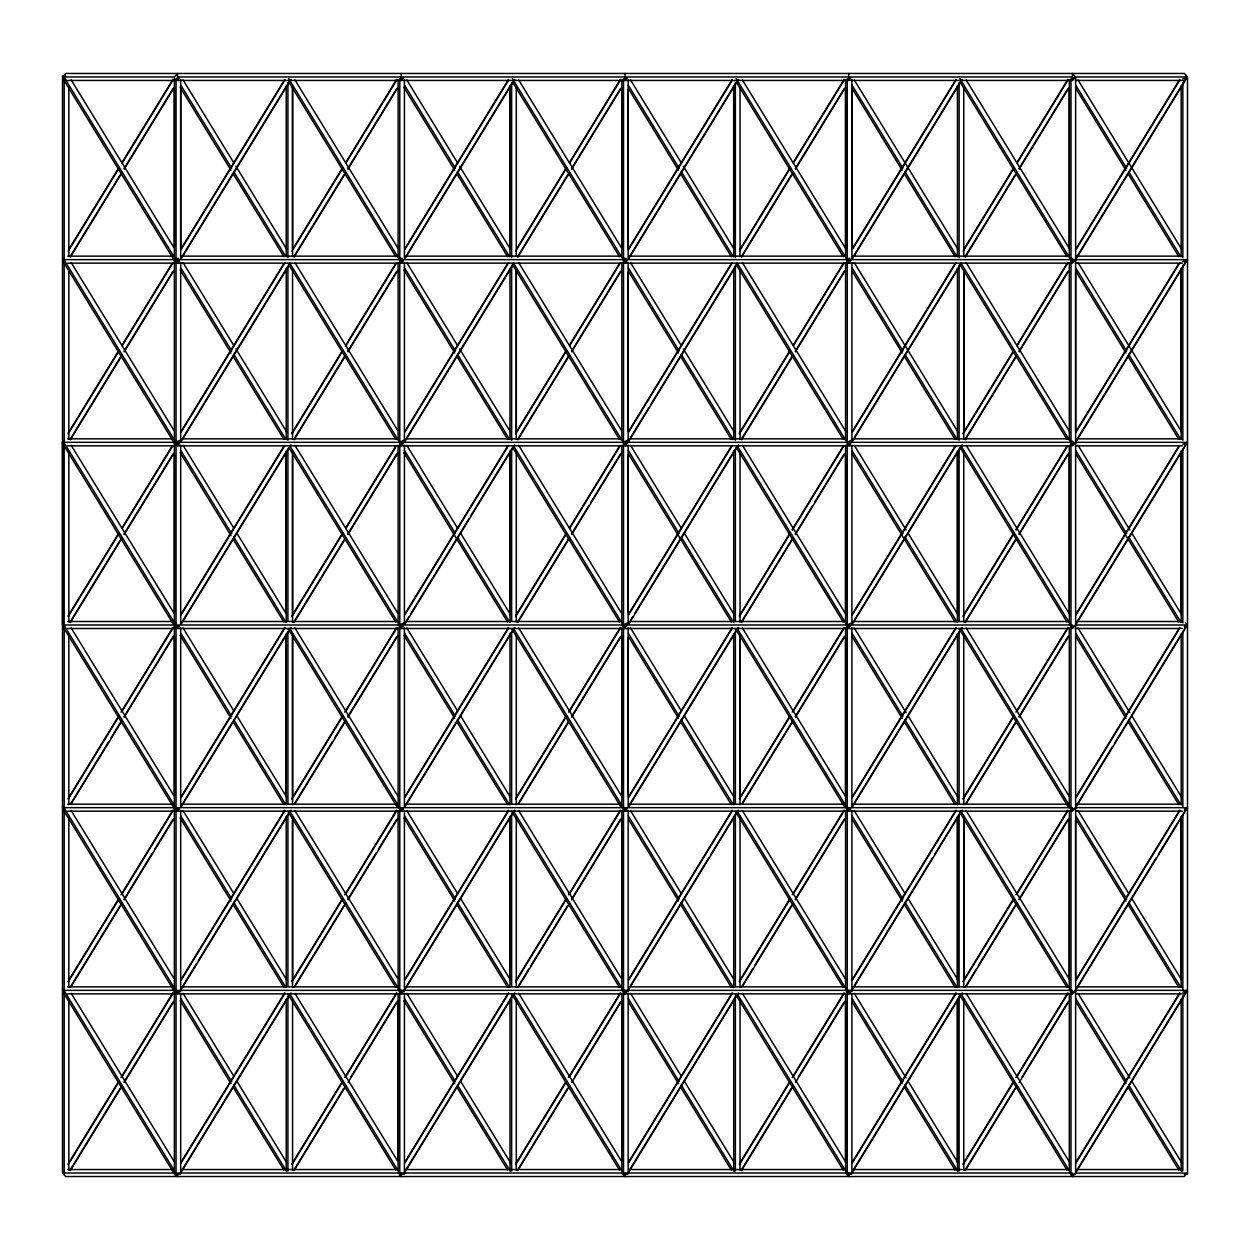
<?xml version="1.0" encoding="UTF-8"?>
<svg xmlns="http://www.w3.org/2000/svg" width="1250" height="1250" viewBox="0 0 1250 1250"><rect width="100%" height="100%" fill="white"/><g stroke="black" fill="none" stroke-linecap="round" stroke-linejoin="round"><path stroke-width="1.5" d="M62.5 624.141L64.172 626.828L62.5 624.141L62.5 441.453L64.172 444.141M62.5 76.109L62.5 1172.172L64.172 1174.859L64.172 78.781L62.5 76.109L65.609 75.453M174.375 795.156L174.375 637.75M174.375 612.484L174.375 455.062M174.375 256.844L174.375 78.047M180.688 258.562L180.688 79.766M286.234 795.156L286.234 635.797M286.234 612.484L286.234 453.125M292.562 979.562L292.562 820.203M292.562 796.875L292.562 637.516M292.562 614.203L292.562 454.844M292.562 248.844L292.562 87.547L292.562 256.609M398.109 1170.234L398.109 993.391M509.969 979.781L509.969 818.484M509.969 622.203L509.969 451.172M509.969 249.062L509.969 87.766M516.297 439.297L516.297 270.219L516.297 431.516M621.844 1160.516L621.844 1001.156M621.844 977.844L621.844 818.484M621.844 795.156L621.844 637.75M621.844 247.125L621.844 87.766M628.156 806.594L628.156 627.797M628.156 612.25L628.156 454.844M628.156 441.234L628.156 262.453M628.156 248.844L628.156 89.484M733.703 256.844L733.703 85.812M740.031 804.656L740.031 633.641M845.578 1160.516L845.578 1001.156M845.578 804.875L845.578 628.031M845.578 612.484L845.578 455.062M845.578 256.844L845.578 79.984M848.734 990.359L848.734 993.859L850.75 991.516M851.891 258.562L851.891 79.766M957.438 1162.453L957.438 1001.156M957.438 979.781L957.438 818.484M957.438 612.484L957.438 453.125M963.766 987.328L963.766 816.313M963.766 431.516L963.766 270.219L963.766 439.297M1069.312 987.547L1069.312 810.703M1069.312 612.484L1069.312 455.062M1069.312 256.844L1069.312 79.984M1075.625 991.219L1075.625 77.828L1070.984 78.781L1070.984 1174.859L1075.625 1173.891L1075.625 991.219L1070.984 992.188L1069.312 989.5M1075.625 431.516L1075.625 272.156M1181.172 987.547L1181.172 816.531M1181.172 622.203L1181.172 451.172M1181.172 429.797L1181.172 270.438M63.188 78.984L63.922 76.969L175.781 259.641L175.062 261.656L64.203 80.641M63.188 261.656L63.922 259.641L175.781 442.328L175.062 444.344L64.203 263.328M63.188 444.344L63.922 442.328L175.781 625L175.062 627.016L64.203 446M63.188 627.016L63.922 625L175.781 807.672L175.062 809.703L64.203 628.672M63.188 809.703L63.922 807.672L175.781 990.359L175.062 992.375L64.203 811.359M63.188 992.375L63.922 990.359L175.781 1173.031L175.062 1175.062L64.203 994.031M69.125 248.812L118.953 167.438M122.016 162.453L172.859 79.422M68.234 251.172L119.094 168.141M122.141 163.156L172.984 80.125M70.203 256.484L120.031 175.109M124.109 168.469L172.922 88.75M70.328 257.188L122.203 172.484M124.234 169.156L174.062 87.781M68.109 433.156L118.953 350.125M122.016 345.141L171.844 263.766M181 248.812L284.734 79.422M68.234 433.859L119.094 350.812M122.141 345.828L172.984 262.797M181.125 249.516L284.859 80.125M70.203 439.172L121.047 356.125M124.109 351.141L172.922 271.438M183.094 254.828L288.859 82.109M70.328 439.859L122.203 355.156M124.234 351.844L174.062 270.469M181.188 258.844L291.016 79.484M68.109 615.828L118.969 532.797M122.016 527.812L171.844 446.438M181 431.5L283.719 263.766M292.859 248.812L342.703 167.438M345.75 162.453L396.594 79.422M68.234 616.531L119.094 533.5M122.141 528.516L172.984 445.484M181.125 432.188L284.859 262.797M291.969 251.172L342.828 168.141M345.875 163.156L396.719 80.125M70.203 621.844L121.047 538.812M124.109 533.828L172.922 454.109M183.094 437.5L288.859 264.781M293.938 256.484L343.766 175.109M347.844 168.469L396.656 88.75M70.328 622.547L122.203 537.844M124.234 534.516L174.062 453.141M181.188 441.516L290 263.828M294.062 257.188L345.938 172.484M347.969 169.156L397.797 87.781M68.109 798.516L118.953 715.484M121 712.156L172.859 627.453M181 614.172L283.719 446.438M291.844 433.156L342.703 350.125M345.75 345.141L395.578 263.766M404.734 248.812L508.469 79.422M68.234 799.203L119.094 716.172M122.141 711.188L172.984 628.156M181.125 614.875L284.859 445.484M291.969 433.859L342.828 350.812M345.875 345.828L396.719 262.797M404.859 249.516L508.594 80.125M70.203 804.516L108.844 741.422M110.875 738.094L121.047 721.484M124.109 716.5L172.922 636.797M183.094 620.188L288.859 447.469M293.938 439.172L344.781 356.125M347.844 351.141L396.656 271.438M406.828 254.828L512.594 82.109M71.344 803.562L122.203 720.516M124.234 717.203L174.062 635.828M181.188 624.203L291.016 444.844M294.062 439.859L345.938 355.156M347.969 351.844L397.797 270.469M404.922 258.844L514.75 79.484M68.109 981.188L117.938 899.812M121 894.844L172.859 810.141M181 796.859L284.734 627.453M291.844 615.844L342.703 532.797M345.75 527.812L395.578 446.438M404.734 431.5L507.453 263.766M516.594 248.812L566.438 167.438M569.484 162.453L620.328 79.422M68.234 981.891L119.094 898.859M122.141 893.875L172.984 810.828M181.125 797.547L284.859 628.156M291.969 616.531L342.828 533.5M345.875 528.516L396.719 445.484M404.859 432.188L508.594 262.797M515.703 251.172L566.562 168.141M569.609 163.156L620.453 80.125M70.203 987.203L120.031 905.828M124.109 899.188L152.578 852.688M154.609 849.359L172.922 819.469M183.094 802.859L288.859 630.141M293.938 621.844L344.781 538.812M347.844 533.828L396.656 454.109M406.828 437.5L512.594 264.781M517.672 256.484L567.5 175.109M571.578 168.469L620.391 88.75M71.344 986.234L122.203 903.203M124.234 899.875L174.062 818.5M181.188 806.875L291.016 627.516M294.062 622.531L345.938 537.844M347.969 534.516L397.797 453.141M404.922 441.516L513.734 263.828M517.797 257.188L569.672 172.484M571.703 169.156L621.531 87.781M68.109 1163.875L117.938 1082.5M121 1077.516L172.859 992.812M181 979.531L284.734 810.141M291.844 798.516L342.703 715.484M344.734 712.156L396.594 627.453M404.734 614.172L507.453 446.438M515.578 433.156L566.438 350.125M569.484 345.141L619.312 263.766M628.469 248.812L732.203 79.422M68.234 1164.562L119.094 1081.531M122.141 1076.547L172.984 993.516M181.125 980.234L284.859 810.828M291.969 799.203L342.828 716.172M345.875 711.188L396.719 628.156M404.859 614.875L508.594 445.484M515.703 433.859L566.562 350.812M569.609 345.828L620.453 262.797M628.594 249.516L732.328 80.125M70.203 1169.875L120.031 1088.5M124.109 1081.859L172.922 1002.141M183.094 985.547L196.312 963.953M198.344 960.625L288.859 812.828M293.938 804.516L332.578 741.422M334.625 738.094L344.781 721.484M347.844 716.5L396.656 636.797M406.828 620.188L408.859 616.859M410.891 613.547L468.859 518.875M470.891 515.562L512.594 447.469M517.672 439.172L568.516 356.125M571.578 351.141L620.391 271.438M629.547 256.484L736.328 82.109M70.328 1170.578L122.203 1085.875M124.234 1082.562L174.062 1001.188M180.172 991.219L291.016 810.203M295.078 803.562L345.938 720.516M347.969 717.203L397.797 635.828M404.922 624.203L514.75 444.844M517.797 439.859L569.672 355.156M571.703 351.844L621.531 270.469M628.656 258.844L738.484 79.484M181 1162.219L284.734 992.812M291.844 981.188L341.672 899.812M344.734 894.844L396.594 810.141M404.734 796.859L508.469 627.453M515.578 615.828L566.438 532.797M569.484 527.812L619.312 446.438M628.469 431.5L731.188 263.766M740.328 248.812L790.172 167.438M793.219 162.453L844.063 79.422M181.125 1162.906L284.859 993.516M291.969 981.891L342.828 898.859M345.875 893.875L396.719 810.828M404.859 797.547L508.594 628.156M515.703 616.531L566.562 533.5M569.609 528.516L620.453 445.484M628.594 432.188L732.328 262.797M739.438 251.172L790.297 168.141M793.344 163.156L844.188 80.125M182.078 1169.875L288.859 995.5M293.938 987.203L343.766 905.828M347.844 899.188L376.312 852.688M378.344 849.359L396.656 819.469M406.828 802.859L512.594 630.141M517.672 621.844L568.516 538.812M571.578 533.828L588.859 505.594M590.891 502.266L620.391 454.109M630.562 437.5L648.859 407.609M650.891 404.297L736.328 264.781M741.406 256.484L791.234 175.109M795.312 168.469L844.125 88.75M180.172 1173.891L291.016 992.875M295.078 986.234L345.938 903.203M347.969 899.875L397.797 818.5M404.922 806.875L514.75 627.516M517.797 622.531L569.672 537.844M571.703 534.516L621.531 453.141M628.656 441.516L737.469 263.828M741.531 257.188L793.406 172.484M795.438 169.156L845.266 87.781M291.844 1163.875L341.672 1082.5M344.734 1077.516L396.594 992.812M404.734 979.531L508.469 810.141M515.578 798.516L566.438 715.484M568.469 712.156L620.328 627.453M628.469 614.172L731.188 446.438M739.312 433.156L790.172 350.125M793.219 345.141L843.047 263.766M852.203 248.812L955.937 79.422M291.969 1164.562L342.828 1081.531M345.875 1076.547L396.719 993.516M404.859 980.234L508.594 810.828M515.703 799.203L566.562 716.172M569.609 711.188L620.453 628.156M628.594 614.875L732.328 445.484M739.438 433.859L790.297 350.812M793.344 345.828L844.188 262.797M852.328 249.516L956.062 80.125M293.938 1169.875L343.766 1088.5M350.891 1076.875L396.656 1002.141M406.828 985.547L512.594 812.828M517.672 804.516L568.516 721.484M571.578 716.5L620.391 636.797M630.562 620.188L632.594 616.859M634.625 613.547L736.328 447.469M741.406 439.172L792.25 356.125M795.312 351.141L844.125 271.438M853.281 256.484L960.063 82.109M294.062 1170.578L345.938 1085.875M347.969 1082.562L397.797 1001.188M403.906 991.219L514.75 810.203M518.812 803.562L569.672 720.516M571.703 717.203L621.531 635.828M628.656 624.203L738.484 444.844M741.531 439.859L793.406 355.156M795.438 351.844L845.266 270.469M852.391 258.844L962.219 79.484M404.734 1162.219L508.469 992.812M515.578 981.188L565.422 899.812M568.469 894.844L620.328 810.141M628.469 796.859L732.203 627.453M739.312 615.828L790.172 532.797M792.203 529.484L843.047 446.438M852.203 431.5L954.922 263.766M964.062 248.812L1013.906 167.438M1016.953 162.453L1067.797 79.422M404.859 1162.906L508.594 993.516M515.703 981.891L566.562 898.859M569.609 893.875L620.453 810.828M628.594 797.547L732.328 628.156M739.438 616.531L790.297 533.5M792.328 530.172L844.188 445.484M852.328 432.188L956.062 262.797M963.188 251.172L1014.031 168.141M1017.078 163.156L1067.922 80.125M405.813 1169.875L512.594 995.5M517.672 987.203L528.859 968.938M530.891 965.609L567.5 905.828M571.578 899.188L620.391 819.469M630.562 802.859L736.328 630.141M741.406 621.844L792.25 538.812M795.312 533.828L812.594 505.594M814.625 502.266L844.125 454.109M854.297 437.5L960.063 264.781M965.141 256.484L1014.984 175.109M1019.047 168.469L1067.859 88.75M403.906 1173.891L514.75 992.875M518.812 986.234L569.672 903.203M571.703 899.875L621.531 818.5M628.656 806.875L738.484 627.516M741.531 622.531L793.406 537.844M795.438 534.516L845.266 453.141M852.391 441.516L961.203 263.828M965.266 257.188L1017.141 172.484M1019.172 169.156L1069 87.781M515.578 1163.875L565.422 1082.5M568.469 1077.516L620.328 992.812M628.469 979.531L732.203 810.141M739.312 798.516L790.172 715.484M792.203 712.156L844.063 627.453M852.203 614.172L954.922 446.438M963.047 433.156L1013.906 350.125M1016.953 345.141L1066.781 263.766M1075.938 248.812L1179.672 79.422M515.703 1164.562L566.562 1081.531M569.609 1076.547L620.453 993.516M628.594 980.234L732.328 810.828M739.438 799.203L790.297 716.172M793.344 711.188L844.188 628.156M852.328 614.875L956.062 445.484M963.188 433.859L1014.031 350.812M1017.078 345.828L1067.922 262.797M1076.062 249.516L1179.797 80.125M517.672 1169.875L567.5 1088.5M574.625 1076.875L620.391 1002.141M630.562 985.547L708.859 857.672M710.906 854.344L736.328 812.828M741.406 804.516L792.25 721.484M795.312 716.5L844.125 636.797M854.297 620.188L960.063 447.469M965.141 439.172L1016 356.125M1019.047 351.141L1067.859 271.438M1076 258.141L1183.797 82.109M517.797 1170.578L569.672 1085.875M571.703 1082.562L621.531 1001.188M627.641 991.219L738.484 810.203M742.547 803.562L793.406 720.516M795.438 717.203L845.266 635.828M852.391 624.203L962.219 444.844M965.266 439.859L1017.141 355.156M1019.172 351.844L1069 270.469M1186.969 77.828L1075.109 260.5L1070.984 257.812M628.469 1162.219L732.203 992.812M739.312 981.188L789.156 899.812M792.203 894.844L844.063 810.141M852.203 796.859L955.937 627.453M963.047 615.828L1013.906 532.797M1015.938 529.484L1066.781 446.438M1075.938 431.5L1178.656 263.766M628.594 1162.906L732.328 993.516M739.438 981.891L790.297 898.859M793.344 893.875L844.188 810.828M852.328 797.547L956.062 628.156M963.188 616.531L1014.031 533.5M1016.062 530.172L1067.922 445.484M1076.062 432.188L1179.797 262.797M629.547 1169.875L736.328 995.5M741.406 987.203L752.594 968.938M754.625 965.609L791.234 905.828M795.312 899.188L844.125 819.469M854.297 802.859L960.063 630.141M965.141 621.844L1016 538.812M1019.047 533.828L1067.859 454.109M1076 440.828L1183.797 264.781M627.641 1173.891L738.484 992.875M742.547 986.234L793.406 903.203M795.438 899.875L845.266 818.5M852.391 806.875L962.219 627.516M965.266 622.531L1017.141 537.844M1019.172 534.516L1069 453.141M1186.969 260.5L1075.109 443.188L1070.984 440.5M739.312 1163.875L789.156 1082.5M792.203 1077.516L844.063 992.812M852.203 979.531L955.937 810.141M963.047 798.516L1013.906 715.484M1015.938 712.156L1067.797 627.453M1075.938 614.172L1178.656 446.438M739.438 1164.562L790.297 1081.531M793.344 1076.547L844.188 993.516M852.328 980.234L956.062 810.828M963.172 799.203L1014.031 716.172M1017.078 711.188L1067.922 628.156M1076.062 614.875L1179.797 445.484M741.406 1169.875L791.234 1088.5M798.359 1076.875L844.125 1002.141M854.297 985.547L932.594 857.672M934.641 854.344L960.063 812.828M965.141 804.516L1016 721.484M1019.047 716.5L1067.859 636.797M1076 623.5L1183.797 447.469M741.531 1170.578L793.406 1085.875M795.438 1082.562L845.266 1001.188M851.375 991.219L962.219 810.203M966.281 803.562L1017.141 720.516M1019.172 717.203L1069 635.828M1075.109 625.859L1186.969 443.188M852.203 1162.219L955.937 992.812M963.047 981.188L1012.891 899.812M1015.938 894.844L1067.797 810.141M1075.938 796.859L1179.672 627.453M852.328 1162.906L956.062 993.516M963.172 981.891L1014.031 898.859M1017.078 893.875L1067.922 810.828M1076.062 797.547L1179.797 628.156M853.281 1169.875L960.063 995.5M965.141 987.203L976.328 968.938M978.359 965.609L1014.969 905.828M1019.047 899.188L1067.859 819.469M1077.016 804.516L1112.609 746.391M1114.641 743.078L1183.797 630.141M851.375 1173.891L962.219 992.875M966.281 986.234L1017.141 903.203M1019.172 899.875L1069 818.5M1075.109 808.547L1186.969 625.859M963.047 1163.875L1012.891 1082.5M1015.938 1077.516L1067.797 992.812M1075.938 979.531L1179.672 810.141M963.172 1164.562L1014.031 1081.531M1017.078 1076.547L1067.922 993.516M1076.062 980.234L1179.797 810.828M965.141 1169.875L1014.969 1088.5M1022.094 1076.875L1067.859 1002.141M1077.016 987.203L1156.328 857.672M1158.375 854.344L1183.797 812.828M965.266 1170.578L1017.141 1085.875M1019.172 1082.562L1069 1001.188M1075.109 991.219L1186.969 808.547M1075.938 1162.219L1179.672 992.812M1076.062 1162.906L1179.797 993.516M1076 1171.547L1183.797 995.5M1075.109 1173.891L1186.969 991.219M64.656 79.297L62.641 76.969L65.656 73.469L1184.344 73.469L1187.359 76.969L1184.344 80.453L1075.391 80.453M1187.359 76.969L1075.5 76.969L1072.469 80.453L177.531 80.453L179.547 78.125M399.312 263.141L177.531 263.141L179.547 260.812M403.281 78.125L401.266 80.453L401.266 73.469M623.047 445.812L177.531 445.812L179.547 443.484M623.047 263.141L401.266 263.141L403.281 260.812M627.016 78.125L625 80.453L625 73.469M846.797 628.5L177.531 628.5L179.547 626.172M403.281 443.484L401.266 445.812L401.266 442.328M846.797 263.141L625 263.141L627.016 260.812M179.547 808.844L177.531 811.172L174.5 807.672L62.641 807.672L65.656 811.172M850.75 78.125L848.734 80.453L848.734 73.469M403.281 626.172L401.266 628.5L401.266 625M846.797 445.812L625 445.812L627.016 443.484M1075.391 993.859L1184.344 993.859L1187.359 990.359L1075.5 990.359L1072.469 993.859L177.531 993.859L179.547 991.516M1070.531 263.141L848.734 263.141L850.75 260.812M403.281 808.844L401.266 811.172L401.266 807.672M1070.531 445.812L848.734 445.812L850.75 443.484M403.281 991.516L401.266 993.859L401.266 990.359M627.016 808.844L625 811.172L625 807.672M1184.344 263.141L1187.359 259.641L1075.5 259.641L1072.469 263.141L1072.469 259.641L177.531 259.641L177.531 263.141M627.016 991.516L625 993.859L625 990.359M850.75 808.844L848.734 811.172L848.734 807.672M1184.344 445.812L1187.359 442.328L1075.5 442.328L1072.469 445.812L1072.469 442.328L177.531 442.328L177.531 445.812M1184.344 628.5L1187.359 625L1185.344 622.672M1184.344 811.172L1187.359 807.672L1075.5 807.672L1072.469 811.172L1072.469 807.672L177.531 807.672L177.531 811.172L1070.531 811.172M63.031 258.781L64.172 257.812M174.891 258.781L176.047 257.812L178.797 259.609M63.031 441.453L64.172 440.5M174.891 441.453L176.047 440.5M174.891 624.141L176.047 623.172M175.781 259.641L178.594 258.297M402.328 258.297L399.516 259.641L288.672 78.625M175.781 442.328L180 440.297M626.062 258.297L623.25 259.641L512.406 78.625M403.734 440.297L399.516 442.328L289.688 262.969M849.797 258.297L846.984 259.641L736.141 78.625M627.469 440.297L623.25 442.328L513.422 262.969M403.734 622.984L399.516 625L289.688 445.641M627.469 622.984L623.25 625L513.422 445.641M851.203 622.984L846.984 625L737.156 445.641M851.203 440.297L846.984 442.328L737.156 262.969M179.141 78.141L176.047 78.781L176.047 1174.859L179.141 1174.219M402.875 78.141L399.781 78.781L399.781 1174.859L402.875 1174.219M626.609 78.141L623.516 78.781L623.516 1174.859L626.609 1174.219M850.344 78.141L847.25 78.781L847.25 1174.859L850.344 1174.219M179.141 260.828L176.031 261.469L174.375 258.781M1182.844 78.781L1187.5 77.828L1187.5 1173.891L1184.391 1174.547M399.781 261.469L402.875 260.828M623.516 261.469L626.609 260.828M847.25 261.469L850.344 260.828M179.141 443.5L176.047 444.141L174.375 441.453M1070.984 261.469L1075.625 260.5M1182.844 261.469L1187.5 260.5M399.781 444.141L402.875 443.5M623.516 444.141L626.609 443.5M847.25 444.141L850.344 443.5M179.141 626.188L176.047 626.828L174.375 624.141L174.375 443.406M1070.984 444.141L1075.625 443.188M1182.844 444.141L1187.5 443.188M402.875 626.188L399.781 626.828L398.109 624.141M626.609 626.188L623.516 626.828L621.844 624.141M850.344 626.188L847.25 626.828L845.578 624.141M179.141 808.859L176.047 809.5L174.375 806.812L174.375 626.078M1075.625 625.859L1070.984 626.828L1069.312 624.141M1184.391 626.5L1187.5 625.859M402.875 808.859L399.781 809.5L398.109 806.812M626.609 808.859L623.516 809.5L621.844 806.812M850.344 808.859L847.25 809.5L845.578 806.812M179.141 991.547L176.047 992.188L174.375 989.5L174.375 808.766M1075.625 808.547L1070.984 809.5L1069.312 806.812M1184.391 809.188L1187.5 808.547M402.875 991.547L399.781 992.188L398.109 989.5M626.609 991.547L623.516 992.188L621.844 989.5M850.344 991.547L847.25 992.188L845.578 989.5M1182.844 992.188L1187.5 991.219M62.641 76.969L174.5 76.969L177.531 73.469L177.531 80.453M177.531 76.969L1072.469 76.969M65.656 80.453L175.609 80.453M67.594 256.141L173.672 256.141M181.422 256.141L397.375 256.141M405.156 256.141L621.109 256.141M628.859 256.141L844.844 256.141M852.594 256.141L1068.578 256.141M1076.328 256.141L1182.406 256.141M62.641 259.641L174.5 259.641M67.594 263.141L174.609 263.141M1075.391 263.141L1182.406 263.141M67.594 438.828L173.672 438.828M181.422 438.828L397.375 438.828M405.156 438.828L621.109 438.828M628.891 438.828L844.844 438.828M852.625 438.828L1068.578 438.828M1076.328 438.828L1182.406 438.828M174.5 442.328L62.641 442.328L64.656 444.656M67.594 445.812L174.609 445.812M1075.391 445.812L1182.406 445.812M67.594 621.5L173.672 621.5M181.422 621.5L397.375 621.5M405.156 621.5L621.109 621.5M628.891 621.5L844.844 621.5M852.625 621.5L1068.578 621.5M1076.328 621.5L1182.406 621.5M174.5 625L62.641 625L64.656 627.328M1187.359 625L1075.5 625L1072.469 628.5L1072.469 625L177.531 625L177.531 628.5M67.594 628.5L174.609 628.5M845.703 625L848.734 628.5L1070.531 628.5M1075.391 628.5L1182.406 628.5M67.594 804.187L172.672 804.187M181.422 804.187L397.375 804.187M405.156 804.187L621.109 804.187M628.891 804.187L844.844 804.187M852.625 804.187L1068.578 804.187M1076.328 804.187L1182.406 804.187M67.594 811.172L174.609 811.172M1075.391 811.172L1182.406 811.172M67.594 986.859L172.672 986.859M181.422 986.859L397.375 986.859M405.156 986.859L621.109 986.859M628.891 986.859L844.844 986.859M852.625 986.859L1068.578 986.859M1076.328 986.859L1182.406 986.859M62.641 990.359L174.5 990.359M67.594 993.859L174.609 993.859M67.594 1169.547L173.672 1169.547M181.391 1169.547L397.375 1169.547M405.125 1169.547L621.109 1169.547M628.859 1169.547L844.844 1169.547M852.594 1169.547L1068.578 1169.547M1076.328 1169.547L1182.406 1169.547M847.25 257.812L850 259.609M623.516 257.812L626.266 259.609M399.781 257.812L402.531 259.609M1075.5 76.969L1072.469 73.469L1072.469 80.453M621.969 625L625 628.5L625 625M1185.828 75.141L1187.5 77.828M1069.312 1172.172L1070.984 1174.859M845.578 1172.172L847.25 1174.859M62.5 258.781L64.172 261.469M621.844 1172.172L623.516 1174.859M398.109 1172.172L399.781 1174.859M62.5 806.812L64.172 809.5M62.5 989.5L64.172 992.188M174.375 1172.172L176.047 1174.859M1078 79.922L1181.719 249.312M1075.812 85.266L1126.656 168.297M1128.688 171.625L1180.562 256.328M1076.094 88.938L1125.938 170.328M1127.969 173.641L1178.812 256.672M966.125 79.922L1069.859 249.328M1078 262.609L1181.719 432M959.875 78.625L1070.719 259.641M1075.812 267.953L1126.656 350.984M1128.688 354.297L1180.562 439M960.172 82.297L1066.953 256.672M1076.094 271.625L1125.938 353M1127.969 356.328L1178.812 439.359M854.25 79.922L957.984 249.312M966.125 262.609L1069.859 432M1078 445.281L1129.859 529.984M1131.891 533.297L1181.719 614.672M852.078 85.266L902.922 168.297M904.953 171.625L956.828 256.328M960.891 262.969L1070.719 442.328M1075.812 450.625L1126.656 533.656M1128.688 536.984L1180.562 621.672M852.359 88.938L902.203 170.328M904.234 173.641L955.078 256.672M960.172 264.984L1066.953 439.359M1076.094 454.297L1178.812 622.031M742.391 79.922L846.125 249.328M854.25 262.609L957.984 432M966.125 445.281L1069.859 614.672M1078 627.969L1129.859 712.656M1131.891 715.984L1181.719 797.359M852.078 267.953L902.922 350.984M904.953 354.297L956.828 439M960.891 445.641L1070.719 625M1075.812 633.297L1126.656 716.344M1128.688 719.656L1180.562 804.359M736.422 82.297L843.219 256.672M852.359 271.625L902.203 353M904.234 356.328L955.078 439.359M960.172 447.656L1066.953 622.031M1076.094 636.984L1125.938 718.359M1127.969 721.672L1178.812 804.719M630.516 79.922L681.375 162.969M683.406 166.281L734.25 249.328M742.391 262.609L846.125 432M854.25 445.281L906.125 529.984M908.156 533.297L957.984 614.672M966.125 627.969L1069.859 797.359M1078 810.641L1128.844 893.672M1131.891 898.656L1181.719 980.031M628.344 85.266L679.188 168.297M681.219 171.625L733.078 256.328M852.078 450.625L902.922 533.656M904.953 536.984L956.828 621.672M960.891 628.328L1070.719 807.672M1075.812 815.984L1126.656 899.016M1128.688 902.344L1180.562 987.031M628.625 88.953L678.469 170.328M680.5 173.641L731.344 256.672M736.422 264.984L843.219 439.359M852.359 454.297L955.078 622.031M959.141 628.672L1067.969 806.375M1076.094 819.656L1125.938 901.031M1127.969 904.359L1178.812 987.391M518.656 79.922L621.375 247.656M630.516 262.609L681.375 345.641M683.406 348.969L734.25 432M742.391 445.281L846.125 614.672M854.25 627.969L906.125 712.656M908.156 715.984L957.984 797.359M966.125 810.641L1069.859 980.031M1078 993.328L1129.859 1078.016M1131.891 1081.344L1181.719 1162.719M628.344 267.953L679.188 350.984M681.219 354.297L733.078 439M852.078 633.297L902.922 716.344M904.953 719.656L956.828 804.359M960.891 811L1070.719 990.359M1075.812 998.656L1126.656 1081.703M1128.688 1085.016L1181.578 1171.375M512.688 82.297L619.484 256.672M628.625 271.625L678.469 353M680.5 356.328L731.344 439.359M736.422 447.656L843.219 622.031M852.359 636.984L902.203 718.359M904.234 721.672L955.078 804.719M959.141 811.359L1066.953 987.391M1076.094 1002.344L1125.938 1083.719M1127.969 1087.031L1178.812 1170.078M406.781 79.922L457.641 162.969M459.672 166.281L510.516 249.328M518.656 262.609L621.375 430.344M630.516 445.281L681.375 528.328M684.422 533.297L734.25 614.672M742.391 627.969L846.125 797.359M854.25 810.641L905.109 893.672M908.156 898.656L957.984 980.031M966.125 993.328L1069.859 1162.719M404.609 85.266L455.453 168.297M457.484 171.625L509.344 256.328M628.344 450.625L679.188 533.656M681.219 536.984L733.078 621.672M737.156 628.328L846.984 807.672M852.078 815.984L902.922 899.016M904.953 902.344L956.828 987.031M960.891 993.672L1070.719 1173.031M403.875 87.281L454.734 170.328M456.766 173.641L507.609 256.672M512.688 264.984L619.484 439.359M628.625 454.297L731.344 622.031M735.406 628.672L844.234 806.375M852.359 819.656L902.203 901.031M904.234 904.359L955.078 987.391M959.141 994.031L1066.953 1170.078M294.922 79.922L397.641 247.656M406.781 262.609L457.641 345.641M459.672 348.969L510.516 432M518.656 445.281L621.375 613.016M630.516 627.969L681.375 711M684.422 715.984L734.25 797.359M742.391 810.641L846.125 980.031M854.25 993.328L906.125 1078.016M908.156 1081.344L957.984 1162.719M404.609 267.953L455.453 350.984M457.484 354.297L509.344 439M628.344 633.297L679.188 716.344M681.219 719.656L733.094 804.359M737.156 811L846.984 990.359M852.078 998.656L902.922 1081.703M904.953 1085.016L957.844 1171.375M288.953 82.297L395.75 256.672M403.875 269.969L454.734 353M456.766 356.328L507.609 439.359M512.688 447.656L619.484 622.031M628.625 636.984L678.469 718.359M680.5 721.672L731.344 804.719M735.406 811.359L843.219 987.391M852.359 1002.344L902.203 1083.719M904.234 1087.031L955.078 1170.078M183.047 79.922L233.906 162.969M235.938 166.281L286.781 249.312M294.922 262.609L397.641 430.344M406.781 445.281L457.641 528.328M460.687 533.297L510.516 614.672M518.656 627.969L621.375 795.703M630.516 810.641L681.375 893.672M684.422 898.656L734.25 980.031M742.391 993.328L846.125 1162.719M180.859 85.266L231.719 168.297M233.75 171.625L285.609 256.328M404.609 450.625L455.453 533.656M457.484 536.984L509.344 621.672M513.422 628.328L623.25 807.672M628.344 815.984L679.188 899.016M681.219 902.344L733.078 987.031M737.156 993.672L846.984 1173.031M180.141 87.281L230.984 170.328M233.031 173.641L283.875 256.672M288.953 264.984L395.75 439.359M403.875 452.641L507.609 622.031M511.672 628.672L620.5 806.375M628.625 819.656L678.469 901.031M680.5 904.359L731.344 987.391M735.406 994.031L843.219 1170.078M71.188 79.922L173.906 247.656M183.047 262.609L233.906 345.641M235.938 348.969L286.781 432M294.922 445.281L397.641 613.016M406.781 627.969L457.641 711M460.687 715.984L510.516 797.359M518.656 810.641L621.375 978.375M630.516 993.328L681.375 1076.359M684.422 1081.344L734.25 1162.719M180.859 267.953L231.719 350.984M233.75 354.297L285.609 439M404.609 633.297L455.453 716.344M457.484 719.656L509.344 804.359M513.422 811L623.25 990.359M628.344 998.656L679.188 1081.703M681.219 1085.016L734.109 1171.375M180.141 269.969L230.984 353M233.031 356.328L283.875 439.359M288.953 447.656L395.75 622.031M403.875 635.328L454.734 718.359M456.766 721.672L507.609 804.719M511.672 811.359L619.484 987.391M628.625 1002.344L678.469 1083.719M680.5 1087.031L731.344 1170.078M71.188 262.609L173.906 430.344M183.047 445.281L233.906 528.328M236.953 533.297L286.781 614.672M294.922 627.969L397.641 795.703M406.781 810.641L457.641 893.672M460.687 898.656L510.516 980.031M518.656 993.328L621.375 1161.047M180.875 450.625L231.719 533.656M233.75 536.984L285.609 621.672M289.688 628.328L399.516 807.672M404.609 815.984L455.453 899.016M457.484 902.344L509.344 987.031M513.422 993.672L623.25 1173.031M180.141 452.641L230.984 535.672M233.031 539L283.875 622.031M287.938 628.672L396.766 806.375M403.875 818L454.734 901.031M456.766 904.359L507.609 987.391M511.672 994.031L619.484 1170.078M71.188 445.281L173.906 613.016M183.047 627.969L233.906 711M236.953 715.984L286.781 797.359M294.922 810.641L397.641 978.375M406.781 993.328L457.641 1076.359M460.687 1081.344L510.516 1162.719M180.859 633.297L231.719 716.344M233.75 719.656L285.609 804.359M289.688 811L399.516 990.359M404.609 998.656L455.453 1081.703M457.484 1085.016L510.375 1171.375M180.141 635.328L230.984 718.359M233.031 721.672L283.875 804.719M287.938 811.359L395.75 987.391M403.875 1000.672L454.734 1083.719M456.766 1087.031L507.609 1170.078M71.188 627.969L173.906 795.703M183.047 810.641L233.906 893.672M236.953 898.656L286.781 980.031M294.922 993.328L397.641 1161.047M180.859 815.984L231.719 899.016M233.75 902.344L285.609 987.031M289.688 993.672L399.516 1173.031M180.141 818L230.984 901.031M233.031 904.359L283.875 987.391M287.938 994.031L395.75 1170.078M71.188 810.641L173.906 978.375M183.047 993.328L233.906 1076.359M236.953 1081.344L286.781 1162.719M180.859 998.656L231.719 1081.703M233.75 1085.016L286.625 1171.375M180.141 1000.688L230.984 1083.719M233.031 1087.031L283.875 1170.078M71.188 993.328L173.906 1161.047M1182.844 82.672L1182.844 257.578M1182.844 265.359L1182.844 440.266M1182.844 449.969L1182.844 622.938M1182.844 632.656L1182.844 807.562M1182.844 815.328L1182.844 990.234M1182.844 996.062L1182.844 1170.969M1181.172 85.812L1181.172 256.844M1181.172 268.5L1181.172 439.516M1181.172 453.125L1181.172 612.484M1181.172 633.859L1181.172 804.875M1181.172 818.484L1181.172 979.781M1181.172 999.219L1181.172 1170.234M1075.625 820.203L1075.625 977.609M1072.469 993.859L1072.469 990.359L177.531 990.359L177.531 993.859M1069.312 87.766L1069.312 247.125M1069.312 262.672L1069.312 439.516M1069.312 445.344L1069.312 622.203M1069.312 628.031L1069.312 804.875M1069.312 818.484L1069.312 977.844M1069.312 993.391L1069.312 1170.234M963.766 87.547L963.766 256.609M963.766 450.953L963.766 621.969M963.766 633.641L963.766 804.656M963.766 820.203L963.766 979.562M963.766 998.984L963.766 1170.016M959.109 82.672L959.109 257.578M959.109 265.359L959.109 440.266M959.109 449.969L959.109 621M959.109 632.656L959.109 803.672M959.109 815.328L959.109 986.359M959.109 996.062L959.109 1170.969M957.438 85.812L957.438 256.844M957.438 268.5L957.438 439.516M957.438 451.172L957.438 622.203M957.438 633.859L957.438 804.875M957.438 816.531L957.438 987.547M957.438 999.219L957.438 1170.234M851.891 89.484L851.891 248.844M851.891 262.453L851.891 441.234M851.891 445.125L851.891 623.922M851.891 627.797L851.891 806.594M851.891 810.484L851.891 991.219M851.891 993.156L851.891 1173.891M848.734 259.641L848.734 263.141M848.734 442.328L848.734 445.812M848.734 625L848.734 628.5M848.734 1173.031L848.734 1176.531M845.578 87.766L845.578 247.125M845.578 262.672L845.578 439.516M845.578 445.344L845.578 622.203M845.578 637.75L845.578 795.156M845.578 810.703L845.578 987.547M845.578 993.391L845.578 1170.234M740.031 87.547L740.031 256.609M740.031 270.219L740.031 439.297M740.031 450.953L740.031 621.969M740.031 637.516L740.031 796.875M740.031 816.313L740.031 987.328M740.031 998.984L740.031 1170.016M735.375 82.672L735.375 257.578M735.375 265.359L735.375 440.266M735.375 449.969L735.375 621M735.375 632.656L735.375 803.672M735.375 815.328L735.375 986.359M735.375 996.062L735.375 1170.969M733.703 87.766L733.703 249.062M733.703 268.5L733.703 439.516M733.703 451.172L733.703 622.203M733.703 633.859L733.703 804.875M733.703 816.531L733.703 987.547M733.703 999.219L733.703 1170.234M628.156 79.766L628.156 258.562M628.156 272.156L628.156 431.516M628.156 445.125L628.156 623.922M628.156 637.516L628.156 794.938M628.156 810.484L628.156 991.219M628.156 993.156L628.156 1173.891M625 259.641L625 263.141M625 442.328L625 445.812M625 1173.031L625 1176.531M621.844 79.984L621.844 256.844M621.844 262.672L621.844 439.516M621.844 445.344L621.844 622.203M621.844 628.031L621.844 804.875M621.844 810.703L621.844 987.547M621.844 993.391L621.844 1170.234M516.297 87.547L516.297 256.609M516.297 450.953L516.297 621.969M516.297 633.641L516.297 804.656M516.297 816.313L516.297 987.328M516.297 998.984L516.297 1170.016M511.641 82.672L511.641 257.578M511.641 265.359L511.641 440.266M511.641 449.969L511.641 621M511.641 632.656L511.641 803.672M511.641 815.328L511.641 986.359M511.641 996.062L511.641 1170.969M509.969 85.812L509.969 256.844M509.969 268.5L509.969 439.516M509.969 453.125L509.969 612.484M509.969 633.859L509.969 804.875M509.969 816.531L509.969 987.547M509.969 999.219L509.969 1170.234M404.422 79.766L404.422 258.562M404.422 262.453L404.422 441.234M404.422 445.125L404.422 623.922M404.422 627.797L404.422 806.594M404.422 810.484L404.422 991.219M404.422 993.156L404.422 1173.891M401.266 259.641L401.266 263.141M401.266 1173.031L401.266 1176.531M398.109 79.984L398.109 256.844M398.109 262.672L398.109 439.516M398.109 445.344L398.109 622.203M398.109 628.031L398.109 804.875M398.109 810.703L398.109 987.547M398.109 1001.156L398.109 1160.516M292.562 270.219L292.562 439.297M292.562 450.953L292.562 621.969M292.562 633.641L292.562 804.656M292.562 816.313L292.562 987.328M292.562 998.984L292.562 1170.016M287.906 82.672L287.906 257.578M287.906 267.297L287.906 440.266M287.906 449.969L287.906 621M287.906 632.656L287.906 803.672M287.906 815.328L287.906 986.359M287.906 996.062L287.906 1170.969M286.234 85.812L286.234 256.844M286.234 268.5L286.234 439.516M286.234 451.172L286.234 622.203M286.234 633.859L286.234 804.875M286.234 816.531L286.234 987.547M286.234 999.219L286.234 1170.234M180.688 89.484L180.688 248.844M180.688 262.453L180.688 441.234M180.688 445.125L180.688 623.922M180.688 627.797L180.688 806.594M180.688 810.484L180.688 991.219M180.688 993.156L180.688 1173.891M174.375 87.766L174.375 247.125M174.375 260.719L174.375 439.516M174.375 991.438L174.375 1170.234M68.828 87.547L68.828 256.609M68.828 270.219L68.828 439.297M68.828 450.953L68.828 621.969M68.828 633.641L68.828 804.656M68.828 816.313L68.828 987.328M68.828 998.984L68.828 1170.016M1075.5 1173.031L1072.469 1176.531L1072.469 1173.031L177.531 1173.031L177.531 1176.531L174.5 1173.031L62.641 1173.031L65.656 1176.531L1184.344 1176.531L1187.359 1173.031L1075.5 1173.031"/></g></svg>
